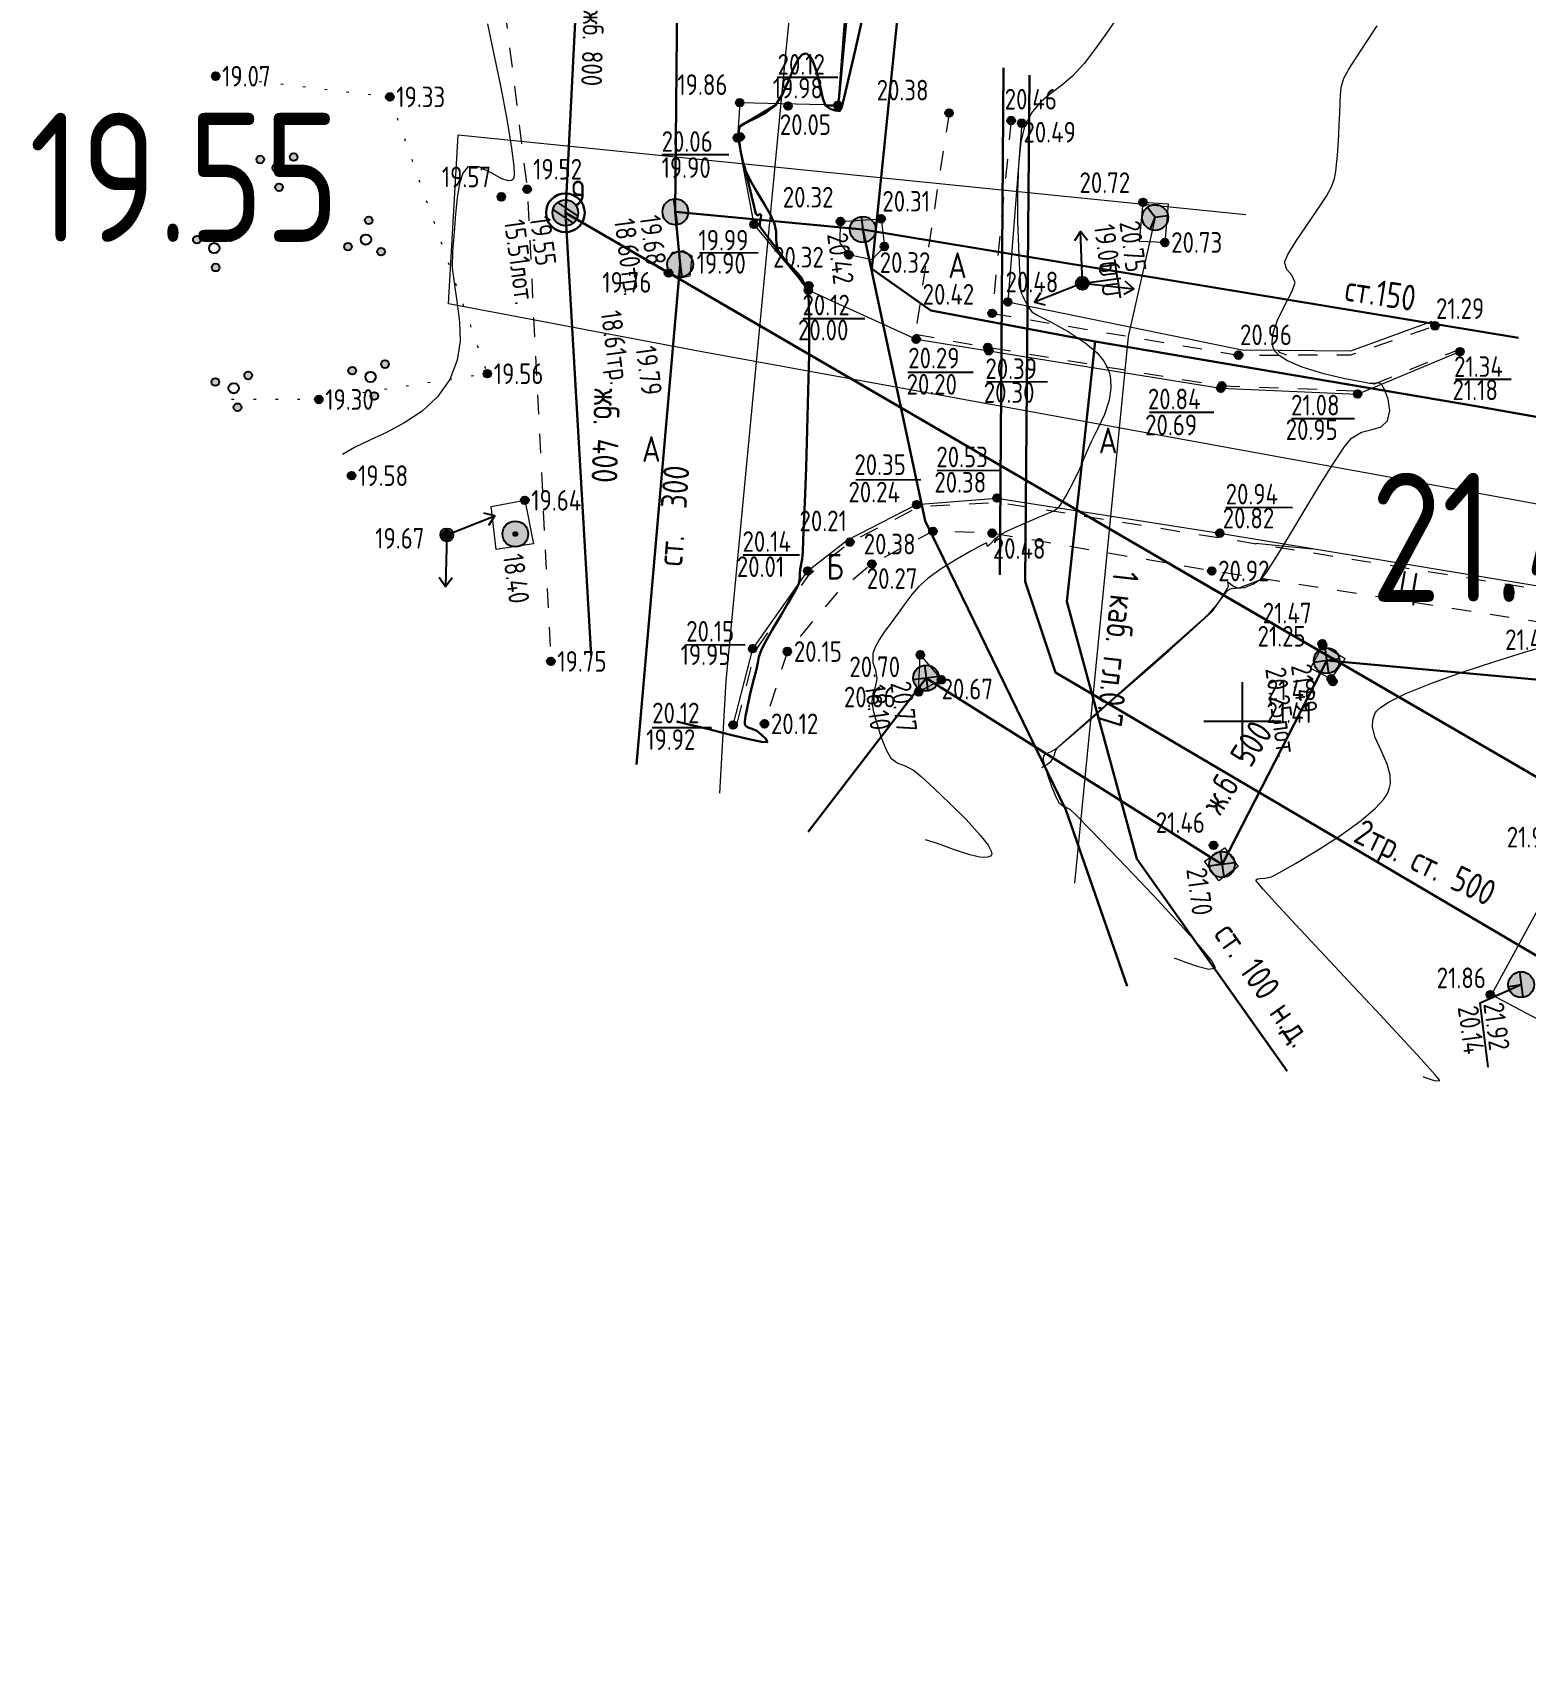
# Model space of a CAD drawing. Header units: metres. Extents: x 2491 to 4492, y 1184 to 2058.
# Drawn here: x 2545.1 to 2603, y 1569.6 to 1632.9 of the extents above; entities that cross this region are included whole.
import ezdxf

# ---------------------------------------------------------------- set-up
doc = ezdxf.new("R2010")
doc.units = ezdxf.units.M
for name, pattern in [('g5_01_5x1_5', [1.5, 0.75, -0.75]), ('g5_366', [0.85, 0.1, -0.75]), ('осеваяX2', [4, 2.5, -0.5, 0.5, -0.5])]:
    doc.linetypes.add(name, pattern=pattern)
for name, color, linetype, transparency in [('02_Сетка', 7, 'Continuous', 0.6), ('06_Инженерно-технические сооружения', 7, 'Continuous', 0.6), ('07_Объекты электропередачи', 7, 'Continuous', 0.6), ('10_Границы покрытий и угодий', 7, 'Continuous', 0.6), ('13_Растительность', 7, 'Continuous', 0.6), ('19_Горизонтали', 7, 'Continuous', 0.6), ('30_Канализация', 7, 'Continuous', 0.6), ('31_Водопровод', 7, 'Continuous', 0.6), ('32_Теплосеть', 7, 'Continuous', 0.6), ('33_Газопровод', 7, 'Continuous', 0.6), ('35_Телефон', 7, 'Continuous', 0.6), ('38_Кабели высокого напряжения', 7, 'Continuous', 0.6), ('44_Крышки колодцев', 7, 'Continuous', 0.6), ('45_Номера колодцев', 7, 'Continuous', 0.6), ('61_Отметки высоты поверхности', 7, 'Continuous', 0.6)]:
    doc.layers.add(name, color=color, linetype=linetype, transparency=transparency)
for name, color, linetype, lineweight in [('Сети_Горизонтали.Вспомогательные', 1, 'Continuous', 9), ('Сети_Горизонтали.Основные', 1, 'Continuous', 30), ('Сети_К2', 40, 'Continuous', 30), ('Сети_К2.Метки', 40, 'Continuous', 30), ('Сети_Трасса', 1, 'осеваяX2', 30)]:
    doc.layers.add(name, color=color, linetype=linetype, lineweight=lineweight)
doc.styles.add('LIKE11', font='GOST_0.TTF')
doc.styles.add('LIKE17', font='GOST_0.TTF')
doc.styles.add('LIKE32', font='GOST_0.TTF')
doc.styles.add('Line_GUGK', font='GOST_0.TTF')
doc.styles.get("Standard").update_dxf_attribs({"font": 'GOST_0.TTF'})
doc.linetypes.add('g5_119_1', pattern='A,4,-1,[31,GUGK_2005.shx,S=0.1,R=0,X=0,Y=0],0.35,[31,GUGK_2005.shx,S=0.08,R=0,X=0,Y=0],3.3,[31,GUGK_2005.shx,S=0.08,R=180,X=0,Y=0],0.35,[31,GUGK_2005.shx,S=0.1,R=180,X=0,Y=0],-1', length=10)
doc.linetypes.add('g5_121_kl', pattern='A,4,-0.4,["Кл",Line_GUGK,S=1,R=0,X=0,Y=-0.5],-2.2,12', length=18.6)
doc.linetypes.add('g5_122_g', pattern='A,1,-1,1.5,-0.4,["Г",Line_GUGK,S=1,R=0,X=0,Y=-0.5],-1.5,1.5,-1,4,-1,4,-1,3', length=20.9)
doc.linetypes.add('g5_122_k', pattern='A,1,-1,1.5,-0.4,["К",Line_GUGK,S=1,R=0,X=0,Y=-0.5],-1.5,1.5,-1,4,-1,4,-1,3', length=20.9)
doc.linetypes.add('g5_122_kl', pattern='A,1,-1,1.5,-0.4,["Кл",Line_GUGK,S=1,R=0,X=0,Y=-0.5],-2.4,1.5,-1,4,-1,4,-1,3', length=21.8)
doc.linetypes.add('g5_122_t', pattern='A,1,-1,1.5,-0.4,["Т",Line_GUGK,S=1,R=0,X=0,Y=-0.5],-1.5,1.5,-1,4,-1,4,-1,3', length=20.9)
doc.linetypes.add('g5_122_v', pattern='A,1,-1,1.5,-0.4,["В",Line_GUGK,S=1,R=0,X=0,Y=-0.5],-1.5,1.5,-1,4,-1,4,-1,3', length=20.9)
doc.linetypes.add('g5_133_t', pattern='A,2,[27,GUGK_2005.shx,S=0.4,R=0,X=0,Y=0],2,-1,2,[27,GUGK_2005.shx,S=0.4,R=0,X=0,Y=0],2,-1,2,[27,GUGK_2005.shx,S=0.4,R=0,X=0,Y=0],2,-0.1,["V",Line_GUGK,S=1,R=0,X=0,Y=-0.5],-1', length=15.1)
doc.linetypes.add('g5_397_1', pattern='A,0,-0.625,[39,GUGK_2005.shx,S=0.5,R=0,X=0.5,Y=0],-1.25,[24,GUGK_2005.shx,S=0.5,R=0,X=0.5,Y=0],-0.625', length=2.5)

# ---------------------------------------------------------------- blocks, each defined once
blk = doc.blocks.new('g5_395_1')
h = blk.add_hatch(color=0)
h.paths.add_polyline_path([(-0.15, 0.75, 1), (0.15, 0.75, 1)])
h.paths.add_polyline_path([(-0.5, -0.375, 1), (-0.8, -0.375, 1)])
h.paths.add_polyline_path([(0.8, -0.375, 1), (0.5, -0.375, 1)])
at = {"color": 0}
for centre, radius in [((0, 0.75), 0.15), ((0, 0), 0.2), ((-0.65, -0.375), 0.15), ((0.65, -0.375), 0.15)]:
    blk.add_circle(centre, radius, dxfattribs=at)
blk = doc.blocks.new('g5_115_1')
at = {"color": 0}
for points in [[(0, 0), (2, 0)], [(1.647, -0.252), (2, 0), (1.647, 0.252)]]:
    blk.add_lwpolyline(points, dxfattribs=at)
blk = doc.blocks.new('g5_117v')
h = blk.add_hatch(color=255)
h.paths.add_polyline_path([(-0.461, 0.037), (0.461, 0.037, 0.921954)])
h.paths.add_polyline_path([(0.461, -0.037), (-0.461, -0.037, 0.921954)])
at = {"color": 0}
blk.add_line((-0.5, 0), (0.5, 0), dxfattribs=at)
blk.add_circle((0, 0), 0.5, dxfattribs=at)
blk = doc.blocks.new('g5_110_1e')
h = blk.add_hatch(color=255)
edge = h.paths.add_edge_path()
edge.add_arc((0, 0), 0.212, 0, 360)
at = {"color": 0}
for p, q in [((0, 1.375), (-0.75, 1.375)), ((0, 0.25), (0, 1.5)), ((0, 1.375), (0.75, 1.375))]:
    blk.add_line(p, q, dxfattribs=at)
for points in [[(-0.2, 1.375), (-0.2, 0.932, -1.040016), (-0.55, 0.932), (-0.55, 1.375)], [(0.2, 1.375), (0.2, 0.932, 1.040016), (0.55, 0.932), (0.55, 1.375)]]:
    blk.add_lwpolyline(points, format="xyb", dxfattribs=at)
blk.add_circle((0, 0), 0.25, dxfattribs=at)
blk = doc.blocks.new('g5_117sv')
h = blk.add_hatch(color=255)
h.paths.add_polyline_path([(-0.038, 0.461, 0.390634), (-0.463, 0, 0.11106), (-0.418, -0.198), (-0.038, 0.022)])
h.paths.add_polyline_path([(0.037, 0.022), (0.418, -0.198, 0.11106), (0.463, 0, 0.390634), (0.037, 0.461)])
h.paths.add_polyline_path([(-0.38, -0.263, 0.524447), (0.38, -0.263), (0, -0.043)])
at = {"color": 0}
for points in [[(0, 0.5), (0, 0)], [(0, 0), (-0.433, -0.25)], [(0.433, -0.25), (0, 0)]]:
    blk.add_lwpolyline(points, dxfattribs=at)
blk.add_circle((0, 0), 0.5, dxfattribs=at)
blk = doc.blocks.new('g5_106_1a')
h = blk.add_hatch(color=255)
edge = h.paths.add_edge_path()
edge.add_arc((0, 0), 0.212, 0, 360)
at = {"color": 0}
blk.add_circle((0, 0), 0.25, dxfattribs=at)
blk = doc.blocks.new('g5_117b')
h = blk.add_hatch(color=255)
edge = h.paths.add_edge_path(flags=16)
edge.add_arc((0, 0), 0.113, 0, 360)
edge = h.paths.add_edge_path()
edge.add_arc((0, 0), 0.463, 0, 360)
h = blk.add_hatch(color=0)
edge = h.paths.add_edge_path()
edge.add_arc((0, 0), 0.075, 0, 360)
at = {"color": 0}
for radius in [0.5, 0.075]:
    blk.add_circle((0, 0), radius, dxfattribs=at)
blk = doc.blocks.new('g5_117kb')
h = blk.add_hatch(color=255)
h.paths.add_polyline_path([(0.037, 0.037), (0.461, 0.037, 0.367426), (0.037, 0.461)])
h.paths.add_polyline_path([(-0.038, 0.461, 0.367426), (-0.461, 0.037), (-0.038, 0.037)])
h.paths.add_polyline_path([(-0.038, -0.038), (-0.461, -0.038, 0.367426), (-0.038, -0.461)])
h.paths.add_polyline_path([(0.037, -0.461, 0.367426), (0.461, -0.038), (0.037, -0.038)])
at = {"color": 0}
for points in [[(-0.5, 0), (0.5, 0)], [(0, 0.5), (0, -0.5)]]:
    blk.add_lwpolyline(points, dxfattribs=at)
blk.add_circle((0, 0), 0.5, dxfattribs=at)
blk = doc.blocks.new('g5_117t')
h = blk.add_hatch(color=255)
h.paths.add_polyline_path([(-0.038, -0.038), (-0.461, -0.038, 0.367426), (-0.038, -0.461)])
h.paths.add_polyline_path([(0.037, -0.461, 0.367426), (0.461, -0.038), (0.037, -0.038)])
h.paths.add_polyline_path([(0.461, 0.037, 0.921954), (-0.461, 0.037)])
at = {"color": 0}
for points in [[(-0.5, 0), (0.5, 0)], [(0, -0.5), (0, 0)]]:
    blk.add_lwpolyline(points, dxfattribs=at)
blk.add_circle((0, 0), 0.5, dxfattribs=at)
blk = doc.blocks.new('g5_012')
at = {"color": 92}
for points in [[(0, -1.5), (0, 1.5)], [(-1.5, 0), (1.5, 0)]]:
    blk.add_lwpolyline(points, dxfattribs=at)
blk = doc.blocks.new('g5_330')
blk.add_hatch(color=0).paths.add_polyline_path([(0.15, 0, 1), (-0.15, 0, 1)])
at = {"color": 0}
blk.add_circle((0, 0), 0.15, dxfattribs=at)
blk = doc.blocks.new('g5_117kl')
h = blk.add_hatch(color=255)
h.paths.add_polyline_path([(0.418, 0.198, 0.633652), (-0.418, 0.198)])
h.paths.add_polyline_path([(-0.446, 0.122, 0.067116), (-0.463, 0, 0.067116), (-0.446, -0.122), (0.446, -0.122, 0.067116), (0.463, 0, 0.067116), (0.446, 0.122)])
h.paths.add_polyline_path([(-0.418, -0.198, 0.633652), (0.418, -0.198)])
at = {"color": 0}
for p, q in [((-0.474, 0.16), (0.474, 0.16)), ((-0.474, -0.16), (0.474, -0.16))]:
    blk.add_line(p, q, dxfattribs=at)
blk.add_circle((0, 0), 0.5, dxfattribs=at)

msp = doc.modelspace()

# ---------------------------------------------------------------- linework, layer by layer
at = {"layer": '06_Инженерно-технические сооружения', "color": 7, "linetype": 'Continuous', "lineweight": 20, "flags": 128}
for points in [[(2589.015, 1624.804), (2588.037, 1624.84), (2588.172, 1626.362), (2589.143, 1626.3), (2589.015, 1624.804)], [(2578.029, 1625.721), (2578.15, 1624.646), (2577.664, 1624.127), (2576.772, 1624.326), (2576.435, 1624.796), (2576.451, 1625.616), (2578.029, 1625.721)], [(2570.357, 1624.499), (2570.692, 1624.289), (2570.612, 1623.501), (2570.152, 1623.395), (2569.787, 1623.623), (2569.729, 1624.083), (2569.953, 1624.434), (2570.357, 1624.499)], [(2563.106, 1612.908), (2562.913, 1614.573), (2564.218, 1614.815), (2564.553, 1613.125), (2563.106, 1612.908)], [(2579.479, 1607.397), (2579.542, 1608.829), (2580.361, 1607.863), (2579.479, 1607.397)], [(2595.131, 1609.192), (2594.663, 1608.313), (2595.465, 1607.9), (2596.004, 1608.679), (2595.131, 1609.192)], [(2591.349, 1601.356), (2591.857, 1600.627), (2591.111, 1600.069), (2590.549, 1600.83), (2591.349, 1601.356)], [(2606.851, 1592.916), (2601.678, 1595.662), (2604.672, 1601.159), (2607.219, 1599.787), (2605.984, 1597.608), (2608.385, 1596.333), (2606.851, 1592.916)]]:
    msp.add_lwpolyline(points, dxfattribs=at)
at = {"layer": '10_Границы покрытий и угодий', "color": 7, "linetype": 'Continuous', "lineweight": 20, "flags": 128}
for points in [[(2577.794, 1650.763), (2576.899, 1637.494), (2576.347, 1630.117), (2572.547, 1630.218), (2572.453, 1628.857), (2573.098, 1625.506), (2575.205, 1622.955), (2579.385, 1621.057), (2582.199, 1620.608), (2591.189, 1619.157), (2596.487, 1618.931), (2600.455, 1620.575)], [(2572.289, 1606.11), (2573.048, 1609.065), (2575.179, 1612.08), (2576.715, 1613.269), (2579.401, 1614.649), (2582.511, 1614.901), (2591.146, 1613.544), (2605.109, 1611.232)]]:
    msp.add_lwpolyline(points, dxfattribs=at)
at = {"layer": '10_Границы покрытий и угодий', "color": 7, "linetype": 'g5_01_5x1_5', "lineweight": 20, "flags": 128}
for points in [[(2563.26, 1635.32), (2564.31, 1626.867), (2565.227, 1608.574)], [(2580.658, 1629.817), (2579.342, 1621.248)], [(2583.064, 1629.527), (2582.326, 1622.058), (2591.873, 1620.438), (2596.226, 1620.454), (2599.485, 1621.576)], [(2579.342, 1621.248), (2582.156, 1620.745), (2591.228, 1619.249), (2596.493, 1619.058), (2600.379, 1620.644)], [(2572.443, 1606.17), (2573.157, 1609.002), (2575.254, 1611.959), (2576.815, 1613.196), (2579.537, 1614.585), (2582.575, 1614.741), (2591.089, 1613.372), (2605.044, 1611.118), (2610.229, 1610.227), (2611.92, 1607.617), (2613.212, 1601.587), (2607.158, 1588.47)], [(2605.643, 1588.456), (2605.579, 1589.367), (2606.341, 1589.82), (2611.91, 1601.979), (2610.669, 1607.267), (2609.439, 1609.127), (2604.917, 1609.873), (2590.836, 1612.08), (2582.329, 1613.542), (2580.03, 1613.616), (2577.666, 1612.349), (2576.308, 1611.22), (2574.391, 1608.957), (2573.504, 1606.157)]]:
    msp.add_lwpolyline(points, dxfattribs=at)
at = {"layer": '10_Границы покрытий и угодий', "color": 7, "linetype": 'g5_366', "lineweight": 20, "flags": 128}
msp.add_lwpolyline([(2552.238, 1631.245), (2558.987, 1630.443), (2562.764, 1619.719), (2556.234, 1618.721), (2552.16, 1618.721)], dxfattribs=at)
at = {"layer": '13_Растительность', "color": 92, "linetype": 'g5_397_1', "lineweight": 20, "flags": 128}
msp.add_lwpolyline([(2583.471, 1629.423), (2582.931, 1622.501), (2592.011, 1620.644), (2596.225, 1620.608), (2599.375, 1621.754)], dxfattribs=at)
at = {"layer": '19_Горизонтали', "color": 32, "linetype": 'Continuous', "lineweight": 30, "elevation": 20, "flags": 128}
for points in [[(2575.865, 1630.11), (2576.115, 1630.102, 0.395492), (2576.389, 1630.343), (2576.932, 1636.062, -0.063154), (2577.09, 1636.765), (2577.199, 1637.067, -0.143675), (2577.246, 1637.131), (2577.279, 1637.156)], [(2572.771, 1627.589), (2573.17, 1625.916, 0.60428), (2573.298, 1625.883), (2573.298, 1625.883, -0.73617), (2573.374, 1625.848), (2573.33, 1625.513, 0.112074), (2573.339, 1625.415), (2573.339, 1625.415, 0.084565), (2573.386, 1625.327), (2574.498, 1623.875, -0.000141), (2574.942, 1623.295), (2575.163, 1623.005)]]:
    msp.add_lwpolyline(points, format="xyb", dxfattribs=at)
for points in [[(2572.56, 1629.308), (2573.931, 1630.122)], [(2573.324, 1625.463), (2573.323, 1625.478)]]:
    msp.add_lwpolyline(points, dxfattribs=at)
at = {"layer": '19_Горизонтали', "color": 32, "linetype": 'Continuous', "lineweight": 20, "elevation": 21, "flags": 128}
for points in [[(2593.527, 1620.631), (2593.444, 1620.607, 0.723374), (2593.442, 1620.553), (2593.735, 1620.445)], [(2584.25, 1604.46), (2584.521, 1604.636, 0.203238), (2584.741, 1604.963), (2584.741, 1604.963, -0.165727), (2584.943, 1605.315), (2590.43, 1610.147, 0.054077), (2591.174, 1610.96), (2591.396, 1611.263, -0.237959), (2591.679, 1611.407), (2591.679, 1611.407, 0.089529), (2592.024, 1611.471), (2592.815, 1611.77)]]:
    msp.add_lwpolyline(points, format="xyb", dxfattribs=at)
msp.add_lwpolyline([(2594.723, 1612.92), (2592.527, 1613.14)], dxfattribs=at)
at = {"layer": '30_Канализация', "color": 42, "linetype": 'g5_122_kl', "lineweight": 30, "flags": 128}
msp.add_lwpolyline([(2573.205, 1770.447), (2565.789, 1625.953), (2660.178, 1571.132), (2816.617, 1488.592), (2949.954, 1381.6), (3024.481, 1321.008), (3045.266, 1304.235), (3096.516, 1320.248), (3183.384, 1424.575), (3235.906, 1417.46), (3257.899, 1413.341), (3277.77, 1408.372)], dxfattribs=at)
at = {"layer": '30_Канализация', "color": 42, "linetype": 'g5_121_kl', "lineweight": 30, "flags": 128}
msp.add_lwpolyline([(2565.789, 1625.953), (2566.787, 1608.808)], dxfattribs=at)
at = {"layer": '30_Канализация', "color": 12, "linetype": 'g5_122_k', "lineweight": 30, "flags": 128}
for points in [[(2579.766, 1607.93), (2591.234, 1600.707), (2595.289, 1608.604), (2620.671, 1606.294), (2635.628, 1605.332)], [(2579.766, 1607.93), (2575.2, 1601.969)]]:
    msp.add_lwpolyline(points, dxfattribs=at)
at = {"layer": '31_Водопровод', "color": 94, "linetype": 'g5_122_v', "lineweight": 30, "flags": 128}
for points in [[(2568.541, 1604.576), (2570.237, 1623.959), (2570.05, 1625.991), (2570.328, 1656.294), (2571.855, 1676.807), (2573.568, 1717.656), (2575.803, 1760.016), (2578.19, 1820.629), (2578.782, 1829.777)], [(2570.05, 1625.991), (2577.314, 1625.305), (2579.733, 1614.025), (2585.188, 1602.82), (2587.562, 1595.994)], [(2577.314, 1625.305), (2602.719, 1621.103)]]:
    msp.add_lwpolyline(points, dxfattribs=at)
at = {"layer": '32_Теплосеть', "color": 5, "linetype": 'g5_122_t', "lineweight": 30, "flags": 128}
for points in [[(2582.77, 1631.572), (2582.624, 1611.928)], [(2583.607, 1611.665), (2583.771, 1631.28)], [(2583.607, 1611.665), (2584.777, 1608.149), (2603.842, 1596.923), (2641.478, 1575.565), (2679.041, 1554.869), (2698.607, 1544.923), (2742.664, 1522.051), (2769.974, 1507.975), (2785.903, 1499.178), (2797.518, 1493.999), (2800.099, 1497.556)]]:
    msp.add_lwpolyline(points, dxfattribs=at)
at = {"layer": '33_Газопровод', "color": 132, "linetype": 'g5_122_g', "lineweight": 30, "flags": 128}
for points in [[(2579.005, 1636.967), (2577.667, 1623.779), (2579.945, 1622.164), (2586.323, 1620.961), (2585.218, 1610.894), (2587.93, 1600.921), (2593.762, 1592.698)], [(2586.323, 1620.961), (2601.081, 1618.457), (2604.937, 1617.777)]]:
    msp.add_lwpolyline(points, dxfattribs=at)
at = {"layer": '35_Телефон', "color": 6, "linetype": 'g5_133_t', "lineweight": 20, "flags": 128}
msp.add_lwpolyline([(2588.643, 1625.771), (2587.599, 1621.163), (2585.52, 1599.979)], dxfattribs=at)
at = {"layer": '38_Кабели высокого напряжения', "color": 1, "linetype": 'g5_119_1', "lineweight": 20, "flags": 128}
for points in [[(2578.901, 1714.306), (2576.984, 1658.481), (2574.326, 1632.241), (2572.001, 1607.827), (2571.765, 1603.476)], [(2616.97, 1612.204), (2571.008, 1620.58), (2561.261, 1622.428), (2561.635, 1628.967), (2592.151, 1625.884)]]:
    msp.add_lwpolyline(points, dxfattribs=at)
at = {"layer": '45_Номера колодцев', "flags": 128}
msp.add_lwpolyline([(2601.543, 1592.859), (2601.234, 1595.352), (2602.825, 1596.053)], dxfattribs=at)
at = {"layer": '61_Отметки высоты поверхности', "flags": 128}
for points in [[(2573.997, 1631.21), (2576.349, 1631.205)], [(2569.528, 1628.215), (2572.121, 1628.215)], [(2570.988, 1624.401), (2573.263, 1624.413)], [(2574.987, 1621.854), (2577.398, 1621.864)], [(2579.061, 1619.774), (2581.588, 1619.781)], [(2600.275, 1619.504), (2602.438, 1619.51)], [(2582.121, 1619.401), (2584.473, 1619.412)], [(2588.419, 1618.225), (2590.917, 1618.225)], [(2593.924, 1617.979), (2596.369, 1617.989)], [(2580.202, 1615.967), (2582.598, 1615.981)], [(2577.043, 1615.611), (2579.56, 1615.624), (2579.563, 1615.624)], [(2591.379, 1614.534), (2593.961, 1614.55)], [(2572.674, 1612.702), (2574.867, 1612.702)], [(2570.47, 1609.223), (2572.752, 1609.235)], [(2569.153, 1606.014), (2571.458, 1606.014)]]:
    msp.add_lwpolyline(points, dxfattribs=at)
at = {"layer": 'Сети_Горизонтали.Вспомогательные', "color": 42, "linetype": 'Continuous', "lineweight": 9, "flags": 128}
for points, elevation in [([(2587.186, 1633.533), (2586.736, 1632.877), (2586.297, 1632.269), (2585.889, 1631.731), (2585.443, 1631.241), (2585.012, 1630.88), (2584.602, 1630.579), (2584.223, 1630.268), (2583.884, 1629.879), (2583.594, 1629.343), (2583.435, 1628.703), (2583.346, 1627.804), (2583.311, 1626.75), (2583.315, 1625.648), (2583.345, 1624.604), (2583.385, 1623.723), (2583.421, 1623.111), (2583.438, 1622.875), (2583.472, 1622.797), (2583.513, 1622.721), (2583.568, 1622.601), (2583.689, 1622.371), (2583.866, 1622.122), (2584.128, 1621.958), (2584.635, 1621.698), (2585.274, 1621.35), (2585.93, 1620.922), (2586.39, 1620.528), (2586.658, 1620.205), (2586.787, 1619.977), (2586.833, 1619.86), (2586.869, 1619.742), (2586.916, 1619.506), (2586.93, 1619.156), (2586.863, 1618.696), (2586.678, 1618.135), (2586.428, 1617.593), (2586.166, 1617.075), (2585.943, 1616.584), (2585.706, 1616.021), (2585.457, 1615.498), (2585.22, 1615.051), (2585.02, 1614.715), (2584.882, 1614.528), (2584.731, 1614.409), (2584.582, 1614.343), (2584.393, 1614.263), (2584.152, 1614.156), (2583.76, 1613.989), (2583.315, 1613.798), (2582.915, 1613.619), (2582.659, 1613.485), (2582.419, 1613.292), (2582.233, 1613.106), (2582.15, 1613.026), (2582.128, 1613.094), (2582.106, 1613.164), (2581.922, 1613.073), (2581.475, 1612.833), (2580.895, 1612.502), (2580.308, 1612.139), (2579.845, 1611.802), (2579.477, 1611.465), (2579.216, 1611.17), (2578.979, 1610.851), (2578.683, 1610.44), (2578.409, 1610.071), (2578.158, 1609.73), (2577.946, 1609.416), (2577.788, 1609.131), (2577.699, 1608.875), (2577.706, 1608.528), (2577.802, 1608.233), (2577.856, 1607.895), (2577.795, 1607.579), (2577.7, 1607.33), (2577.661, 1607.02), (2577.721, 1606.675), (2577.854, 1606.175), (2578.032, 1605.628), (2578.225, 1605.143), (2578.403, 1604.831), (2578.673, 1604.628), (2578.961, 1604.53), (2579.283, 1604.359), (2579.571, 1604.113), (2580.071, 1603.658), (2580.685, 1603.076), (2581.314, 1602.446), (2581.858, 1601.849), (2582.166, 1601.45), (2582.29, 1601.222), (2582.309, 1601.115), (2582.297, 1601.076), (2582.263, 1601.036), (2582.154, 1600.987), (2581.907, 1600.984), (2581.464, 1601.078), (2580.823, 1601.289), (2580.206, 1601.515), (2579.745, 1601.664)], 20.5), ([(2562.767, 1633.271), (2563.007, 1632.145), (2563.27, 1630.867), (2563.515, 1629.586), (2563.704, 1628.453), (2563.789, 1627.756), (2563.801, 1627.405), (2563.779, 1627.271), (2563.758, 1627.237), (2563.706, 1627.204), (2563.575, 1627.191), (2563.328, 1627.272), (2562.939, 1627.485), (2562.435, 1627.735), (2562.013, 1627.732), (2561.819, 1627.493), (2561.685, 1627.083), (2561.595, 1626.541), (2561.531, 1625.9), (2561.475, 1625.197), (2561.411, 1624.468), (2561.407, 1623.823), (2561.487, 1623.147), (2561.599, 1622.444), (2561.69, 1621.722), (2561.707, 1620.986), (2561.597, 1620.242), (2561.307, 1619.496), (2560.834, 1618.822), (2560.24, 1618.272), (2559.574, 1617.824), (2558.884, 1617.455), (2558.218, 1617.14), (2557.625, 1616.858), (2557.154, 1616.584)], 19.5), ([(2589.384, 1597.075), (2589.443, 1597.06), (2589.589, 1597.013), (2589.86, 1596.914), (2590.265, 1596.77), (2590.725, 1596.651), (2590.984, 1596.707), (2590.834, 1596.977), (2590.35, 1597.564), (2589.624, 1598.376), (2588.749, 1599.322), (2587.817, 1600.309), (2586.919, 1601.246), (2586.148, 1602.041), (2585.596, 1602.602), (2585.355, 1602.838), (2585.201, 1602.92), (2585.063, 1602.967), (2584.934, 1603.064), (2584.815, 1603.293), (2584.645, 1603.715), (2584.472, 1604.204), (2584.366, 1604.558), (2584.322, 1604.76), (2584.315, 1604.849), (2584.32, 1604.877), (2584.334, 1604.91), (2584.374, 1604.963), (2584.454, 1605.017), (2584.59, 1605.072), (2584.782, 1605.173), (2585.03, 1605.382), (2585.587, 1605.861), (2586.366, 1606.536), (2587.28, 1607.332), (2588.243, 1608.174), (2589.167, 1608.988), (2589.967, 1609.699), (2590.556, 1610.232), (2590.846, 1610.513), (2591.087, 1610.826), (2591.289, 1611.137), (2591.429, 1611.381), (2591.484, 1611.494), (2591.468, 1611.587), (2591.459, 1611.661), (2591.528, 1611.604), (2591.675, 1611.483), (2591.857, 1611.408), (2592.105, 1611.44), (2592.433, 1611.568), (2592.773, 1611.79), (2592.994, 1612.084), (2593.381, 1612.692), (2593.881, 1613.513), (2594.443, 1614.445), (2595.012, 1615.384), (2595.537, 1616.229), (2595.966, 1616.877), (2596.245, 1617.225), (2596.641, 1617.451), (2597.046, 1617.553), (2597.401, 1617.658), (2597.651, 1617.891), (2597.731, 1618.29), (2597.666, 1618.733), (2597.535, 1619.111), (2597.415, 1619.315), (2597.286, 1619.361), (2597.135, 1619.341), (2596.954, 1619.342), (2596.638, 1619.399), (2595.993, 1619.525), (2595.176, 1619.717), (2594.344, 1619.97), (2593.771, 1620.214), (2593.448, 1620.42), (2593.303, 1620.568), (2593.255, 1620.644), (2593.216, 1620.741), (2593.18, 1620.951), (2593.214, 1621.298), (2593.38, 1621.792), (2593.681, 1622.397), (2593.955, 1622.911), (2594.065, 1623.247), (2593.943, 1623.538), (2593.751, 1623.763), (2593.66, 1624.04), (2593.786, 1624.342), (2594.095, 1624.84), (2594.503, 1625.444), (2594.926, 1626.061), (2595.279, 1626.598), (2595.48, 1626.965), (2595.588, 1627.288), (2595.64, 1627.553), (2595.668, 1627.826), (2595.703, 1628.172), (2595.737, 1628.574), (2595.754, 1628.977), (2595.768, 1629.39), (2595.795, 1629.825), (2595.815, 1630.209), (2595.822, 1630.513), (2595.855, 1630.809), (2595.955, 1631.168), (2596.152, 1631.517), (2596.599, 1632.217), (2597.245, 1633.198)], 21), ([(2599.024, 1592.487), (2599.057, 1592.478), (2599.141, 1592.449), (2599.298, 1592.392), (2599.51, 1592.326), (2599.672, 1592.338), (2599.485, 1592.575), (2598.949, 1593.169), (2598.151, 1594.031), (2597.178, 1595.072), (2596.118, 1596.202), (2595.057, 1597.334), (2594.082, 1598.377), (2593.282, 1599.244), (2592.825, 1599.751), (2592.62, 1599.992), (2592.558, 1600.076), (2592.552, 1600.092), (2592.563, 1600.116), (2592.606, 1600.148), (2592.711, 1600.168), (2592.898, 1600.178), (2593.154, 1600.235), (2593.458, 1600.396), (2594.079, 1600.747), (2594.895, 1601.235), (2595.784, 1601.81), (2596.625, 1602.417), (2597.181, 1602.893), (2597.49, 1603.226), (2597.628, 1603.43), (2597.675, 1603.525), (2597.714, 1603.634), (2597.756, 1603.851), (2597.745, 1604.173), (2597.628, 1604.599), (2597.396, 1605.12), (2597.172, 1605.629), (2597.071, 1606.024), (2597.079, 1606.313), (2597.136, 1606.501), (2597.183, 1606.594), (2597.228, 1606.657), (2597.373, 1606.792), (2597.712, 1607.01), (2598.356, 1607.327), (2599.39, 1607.745), (2600.575, 1608.168), (2601.8, 1608.57), (2602.956, 1608.929), (2603.933, 1609.222)], 21.5)]:
    msp.add_lwpolyline(points, dxfattribs=dict(at, elevation=elevation))
at = {"layer": 'Сети_Горизонтали.Основные', "color": 40, "linetype": 'Continuous', "lineweight": 30, "elevation": 20, "flags": 128}
msp.add_lwpolyline([(2577.28, 1633.385), (2577.013, 1632.242), (2576.772, 1631.193), (2576.594, 1630.421), (2576.52, 1630.105), (2576.47, 1629.98), (2576.43, 1629.899), (2576.352, 1629.902), (2576.256, 1629.922), (2576.056, 1629.987), (2575.865, 1630.11), (2575.771, 1630.375), (2575.659, 1630.874), (2575.517, 1631.441), (2575.375, 1631.833), (2575.248, 1632.035), (2575.152, 1632.106), (2575.1, 1632.119), (2575.048, 1632.116), (2574.949, 1632.069), (2574.81, 1631.908), (2574.637, 1631.572), (2574.424, 1631.045), (2574.196, 1630.52), (2573.931, 1630.122), (2573.526, 1629.81), (2573.099, 1629.587), (2572.745, 1629.428), (2572.56, 1629.308), (2572.508, 1629.175), (2572.507, 1629.043), (2572.522, 1628.879), (2572.537, 1628.674), (2572.577, 1628.367), (2572.651, 1627.993), (2572.771, 1627.589), (2572.948, 1627.211), (2573.206, 1626.762), (2573.489, 1626.296), (2573.737, 1625.868), (2573.892, 1625.532), (2573.954, 1625.232), (2573.957, 1624.981), (2573.966, 1624.735), (2574.046, 1624.447), (2574.264, 1624.141), (2574.583, 1623.835), (2574.913, 1623.475), (2575.163, 1623.005), (2575.217, 1622.541), (2575.237, 1621.654), (2575.231, 1620.456), (2575.204, 1619.055), (2575.163, 1617.561), (2575.115, 1616.084), (2575.064, 1614.733), (2575.019, 1613.617), (2574.985, 1612.848), (2574.968, 1612.533), (2574.928, 1612.343), (2574.883, 1612.154), (2574.874, 1611.984), (2574.87, 1611.8), (2574.83, 1611.586), (2574.707, 1611.339), (2574.454, 1610.896), (2574.133, 1610.352), (2573.807, 1609.798), (2573.538, 1609.329), (2573.389, 1609.037), (2573.292, 1608.754), (2573.241, 1608.519), (2573.18, 1608.222), (2573.095, 1607.881), (2572.969, 1607.377), (2572.842, 1606.833), (2572.767, 1606.454), (2572.74, 1606.244), (2572.741, 1606.154), (2572.748, 1606.128), (2572.766, 1606.097), (2572.81, 1606.05), (2572.894, 1606.007), (2573.029, 1605.968), (2573.212, 1605.879), (2573.407, 1605.723), (2573.569, 1605.565), (2573.61, 1605.446), (2573.386, 1605.463), (2572.851, 1605.576), (2572.13, 1605.749), (2571.348, 1605.944), (2570.631, 1606.124), (2570.105, 1606.252)], dxfattribs=at)
at = {"layer": 'Сети_К2', "color": 40, "linetype": 'Continuous', "lineweight": 30}
msp.add_line((2651.614, 1576.106), (2566.438, 1625.576), dxfattribs=at)
for start, end in [(0, 180), (180, 0)]:
    msp.add_arc((2565.789, 1625.953), 0.75, start, end, dxfattribs=at)
at = {"layer": 'Сети_Трасса', "color": 1, "linetype": 'осеваяX2', "lineweight": 30, "ltscale": 5, "flags": 128}
msp.add_lwpolyline([(3045.266, 1304.235), (3024.481, 1321.008), (2949.954, 1381.6), (2816.617, 1488.592), (2738.008, 1530.067), (2660.178, 1571.132), (2652.262, 1575.729), (2565.789, 1625.953)], dxfattribs=at)

# ---------------------------------------------------------------- block references
at = {"layer": '02_Сетка', "color": 92, "linetype": 'Continuous', "lineweight": 15, "ltscale": 0.5}
msp.add_blockref('g5_012', (2592.029, 1606.265), dxfattribs=at)
at = {"layer": '07_Объекты электропередачи', "color": 7, "linetype": 'Continuous', "lineweight": 20}
for name, p, rotation in [('g5_115_1', (2585.822, 1623.224, 20.569), 91.9172707554466), ('g5_110_1e', (2585.822, 1623.224, 20.569), 277.5631784342272), ('g5_115_1', (2585.822, 1623.224, 20.569), 201.5957244474592), ('g5_115_1', (2585.822, 1623.224, 20.569), 353.9540631684008), ('g5_115_1', (2561.196, 1613.476, 19.456), 21.59572968378675), ('g5_115_1', (2561.196, 1613.476, 19.456), 268.3630229052467), ('g5_106_1a', (2561.196, 1613.476, 19.456), 277.5631784342272)]:
    msp.add_blockref(name, p, dxfattribs=dict(at, rotation=rotation))
at = {"layer": '10_Границы покрытий и угодий', "color": 7, "linetype": 'Continuous', "lineweight": 20, "ltscale": 0.5}
for p, rotation in [((2554.642, 1627.691), 304.1282429845079), ((2558.061, 1624.916), 111.5994239055113), ((2552.186, 1624.584), 304.1282429845079), ((2558.239, 1619.594), 311.2532504398552), ((2552.937, 1619.157), 311.2532504398552)]:
    msp.add_blockref('g5_395_1', p, dxfattribs=dict(at, rotation=rotation))
at = {"layer": '44_Крышки колодцев', "color": 7, "linetype": 'Continuous', "lineweight": 20}
for name, p, rotation in [('g5_117kl', (2565.789, 1625.953, 19.552), 326.3099380122847), ('g5_117v', (2570.05, 1625.991, 19.681), 277.5631784342272), ('g5_117v', (2577.314, 1625.305, 20.416), 277.5631784342272), ('g5_117sv', (2588.643, 1625.771, 20.748), 277.5631784342272), ('g5_117v', (2570.237, 1623.959, 19.789), 277.5631784342272), ('g5_117b', (2563.851, 1613.511, 19.652), 277.5631784342272), ('g5_117kb', (2595.289, 1608.604, 21.489), 277.5631784342272), ('g5_117kb', (2579.766, 1607.93, 20.768), 277.5631784342272), ('g5_117kb', (2591.234, 1600.707, 21.7), 277.5631784342272), ('g5_117t', (2602.825, 1596.053, 21.915), 277.5631784342272)]:
    msp.add_blockref(name, p, dxfattribs=dict(at, rotation=rotation))
at = {"layer": '61_Отметки высоты поверхности', "color": 7, "linetype": 'Continuous', "lineweight": 20}
for p in [(2552.238, 1631.245, 19.066), (2558.987, 1630.443, 19.327), (2572.547, 1630.218, 19.864), (2576.347, 1630.117, 19.984), (2574.42, 1630.088, 20.048), (2580.658, 1629.817, 20.382), (2583.064, 1629.527, 20.464), (2572.453, 1628.857, 19.904), (2572.566, 1628.894, 20.062), (2583.471, 1629.423, 20.494), (2563.307, 1626.573, 19.574), (2564.31, 1626.867, 19.52), (2588.172, 1626.362, 20.724), (2578.029, 1625.721, 20.307), (2573.098, 1625.506, 19.901), (2576.451, 1625.616, 20.319), (2578.15, 1624.646, 20.325), (2589.015, 1624.804, 20.727), (2576.772, 1624.326, 20.323), (2569.787, 1623.623, 19.755), (2575.205, 1622.955, 20.002), (2575.223, 1623.131, 20.123), (2582.326, 1622.058, 20.417), (2582.931, 1622.501, 20.476), (2599.485, 1621.576, 21.293), (2579.385, 1621.057, 20.203), (2582.156, 1620.745, 20.392), (2582.199, 1620.608, 20.3), (2591.873, 1620.438, 20.935), (2600.455, 1620.575, 21.177), (2562.764, 1619.719, 19.558), (2556.234, 1618.721, 19.298), (2591.189, 1619.157, 20.688), (2591.228, 1619.249, 20.844), (2596.487, 1618.931, 20.946), (2557.504, 1615.77, 19.577), (2582.511, 1614.901, 20.377), (2564.218, 1614.815, 19.64), (2579.401, 1614.649, 20.24), (2576.815, 1613.196, 20.208), (2580.03, 1613.616, 20.381), (2582.329, 1613.542, 20.483), (2591.146, 1613.544, 20.825), (2575.179, 1612.08, 20.01), (2577.666, 1612.349, 20.269), (2590.836, 1612.08, 20.921), (2595.115, 1609.265, 21.252), (2565.227, 1608.574, 19.747), (2573.048, 1609.065, 19.949), (2574.391, 1608.957, 20.15), (2579.542, 1608.829, 20.695), (2595.131, 1609.192, 21.466), (2579.479, 1607.397, 20.664), (2580.361, 1607.863, 20.67), (2595.465, 1607.9, 21.485), (2595.527, 1607.796, 21.412), (2572.289, 1606.11, 19.924), (2573.504, 1606.157, 20.125), (2590.904, 1601.449, 21.457), (2601.629, 1595.664, 21.662)]:
    msp.add_blockref('g5_330', p, dxfattribs=at)

# ---------------------------------------------------------------- texts
at = {"color": 6, "linetype": 'ByBlock', "lineweight": 60, "char_height": 5, "attachment_point": 1}
for s, insert in [('19.55', (2545.005, 1629.828)), ('21.47', (2596.991, 1615.88))]:
    msp.add_mtext_dynamic_manual_height_columns(s, width=3.08609, gutter_width=12.5, heights=[0], dxfattribs=dict(at, insert=insert))
at = {"layer": '10_Границы покрытий и угодий', "color": 7, "linetype": 'Continuous', "lineweight": 15, "style": 'LIKE11'}
for s, p in [('А', (2580.621, 1623.42)), ('А', (2586.457, 1616.635)), ('А', (2568.757, 1616.302)), ('Б', (2575.914, 1611.745))]:
    msp.add_text(s, height=1, dxfattribs=at).set_placement(p)
msp.add_text('Ц', height=1, rotation=350.26707, dxfattribs=at).set_placement((2598.017, 1611.12))
at = {"layer": '30_Канализация', "color": 42, "linetype": 'Continuous', "lineweight": 20}
for s, height, style, p in [('жб. 800', 0.8, 'LIKE11', (2566.486, 1633.798, 12.164)), ('жб. 400', 1, 'LIKE32', (2566.908, 1619.162, 12.164))]:
    msp.add_text(s, height=height, rotation=268.30346, dxfattribs=dict(at, style=style)).set_placement(p)
at = {"layer": '30_Канализация', "color": 12, "linetype": 'Continuous', "lineweight": 15, "style": 'LIKE32'}
msp.add_text('ж.б. 500', height=1, rotation=57.71117, dxfattribs=at).set_placement((2591.17, 1602.565))
at = {"layer": '31_Водопровод', "color": 94, "linetype": 'Continuous', "lineweight": 15, "style": 'LIKE32'}
msp.add_text('ст.150', height=1, rotation=351.16448, dxfattribs=at).set_placement((2595.947, 1622.556))
at = {"layer": '31_Водопровод', "color": 94, "linetype": 'Continuous', "lineweight": 20, "style": 'LIKE32'}
msp.add_text('ст.  300', height=1, rotation=85.74272, dxfattribs=at).set_placement((2570.314, 1612.242, 19.443))
at = {"layer": '32_Теплосеть', "color": 5, "linetype": 'Continuous', "lineweight": 15, "style": 'LIKE32'}
msp.add_text('2тр. ст. 500', height=1, rotation=334.21389, dxfattribs=at).set_placement((2596.274, 1601.609))
at = {"layer": '33_Газопровод', "color": 132, "linetype": 'Continuous', "lineweight": 15, "style": 'LIKE32'}
msp.add_text('ст. 100 н.д.', height=1, rotation=305.18758, dxfattribs=at).set_placement((2590.877, 1598.006))
at = {"layer": '35_Телефон', "color": 6, "linetype": 'Continuous', "lineweight": 15, "style": 'LIKE32'}
msp.add_text('1 каб. гл.0.7', height=1, rotation=263.61809, dxfattribs=at).set_placement((2587.024, 1612.112))
at = {"layer": '45_Номера колодцев', "color": 7, "linetype": 'Continuous', "lineweight": 15, "ltscale": 0.5, "style": 'LIKE17'}
for s, p in [('19.55', (2564.401, 1625.769)), ('19.68', (2568.662, 1625.807)), ('15.51лот.', (2563.41, 1625.637)), ('18.60тр.', (2567.671, 1625.675)), ('19.06', (2586.264, 1625.455)), ('20.75', (2587.255, 1625.587)), ('20.42', (2575.926, 1625.121)), ('18.61тр.', (2567.15, 1622.108)), ('19.79', (2568.503, 1620.736)), ('18.40', (2563.362, 1612.683)), ('20.25лот.', (2592.91, 1608.288)), ('21.49', (2593.901, 1608.42)), ('18.10', (2577.387, 1607.614)), ('20.77', (2578.378, 1607.746)), ('21.70', (2589.846, 1600.523)), ('20.14', (2600.363, 1595.179)), ('21.92', (2601.354, 1595.311))]:
    msp.add_text(s, height=0.8, rotation=277.56318, dxfattribs=at).set_placement(p)
at = {"layer": '61_Отметки высоты поверхности', "color": 7, "linetype": 'Continuous', "lineweight": 15, "ltscale": 0.5, "style": 'LIKE17'}
for s, p in [('19.07', (2552.488, 1630.845)), ('20.12', (2574.013, 1631.302)), ('19.86', (2570.129, 1630.519)), ('19.98', (2573.826, 1630.385)), ('20.38', (2577.852, 1630.305)), ('19.33', (2559.237, 1630.043)), ('20.46', (2582.813, 1629.954)), ('20.05', (2574.099, 1628.969)), ('20.06', (2569.519, 1628.316)), ('20.49', (2583.539, 1628.676)), ('19.57', (2561.003, 1626.943)), ('19.52', (2564.539, 1627.243)), ('19.90', (2569.519, 1627.306)), ('20.72', (2585.711, 1626.721)), ('20.32', (2574.213, 1626.156)), ('20.31', (2578.073, 1626.001)), ('19.99', (2570.946, 1624.493)), ('20.73', (2589.265, 1624.404)), ('20.32', (2573.838, 1623.833)), ('19.90', (2570.878, 1623.593)), ('20.32', (2577.969, 1623.626)), ('19.76', (2567.219, 1622.859)), ('20.48', (2582.848, 1622.872)), ('20.12', (2574.978, 1621.98)), ('20.42', (2579.634, 1622.394)), ('21.29', (2599.527, 1621.842)), ('20.00', (2574.803, 1621.012)), ('20.96', (2591.931, 1620.827)), ('19.56', (2563.014, 1619.319)), ('20.29', (2579.076, 1619.927)), ('20.39', (2582.066, 1619.515)), ('21.34', (2600.226, 1619.596)), ('20.20', (2579.011, 1618.907)), ('21.18', (2600.165, 1618.695)), ('19.30', (2556.484, 1618.321)), ('20.30', (2582.001, 1618.59)), ('20.84', (2588.361, 1618.341)), ('21.08', (2593.909, 1618.103)), ('20.69', (2588.255, 1617.335)), ('20.95', (2593.701, 1617.153)), ('20.35', (2576.988, 1615.798)), ('20.53', (2580.165, 1616.097)), ('19.58', (2557.754, 1615.37)), ('20.38', (2580.087, 1615.115)), ('19.64', (2564.468, 1614.415)), ('20.24', (2576.758, 1614.734)), ('20.94', (2591.375, 1614.655)), ('20.21', (2574.863, 1613.618)), ('20.82', (2591.259, 1613.726)), ('19.67', (2558.421, 1612.944)), ('20.14', (2572.653, 1612.82)), ('20.38', (2577.349, 1612.719)), ('20.48', (2582.351, 1612.55)), ('20.01', (2572.434, 1611.845)), ('20.27', (2577.468, 1611.385)), ('20.92', (2591.086, 1611.68)), ('21.47', (2592.814, 1610.047)), ('20.15', (2570.472, 1609.342)), ('20.15', (2574.641, 1608.557)), ('21.25', (2592.61, 1609.149)), ('21.48', (2602.205, 1609.014)), ('19.75', (2565.477, 1608.174)), ('19.95', (2570.253, 1608.437)), ('20.70', (2576.795, 1607.965)), ('20.66', (2576.583, 1606.795)), ('20.67', (2580.369, 1607.105)), ('21.48', (2592.976, 1607.07)), ('20.12', (2569.153, 1606.178)), ('21.41', (2592.957, 1606.188)), ('20.12', (2573.754, 1605.757)), ('19.92', (2568.923, 1605.146)), ('21.46', (2588.667, 1601.932)), ('21.90', (2602.268, 1601.368)), ('21.86', (2599.553, 1595.916))]:
    msp.add_text(s, height=0.8, dxfattribs=at).set_placement(p)
at = {"layer": 'Сети_К2.Метки', "color": 40, "linetype": 'Continuous', "lineweight": 30, "insert": (2566.289, 1626.703, 19.584), "char_height": 1, "attachment_point": 5}
msp.add_mtext('9', dxfattribs=at)

doc.saveas('drawing.dxf')
